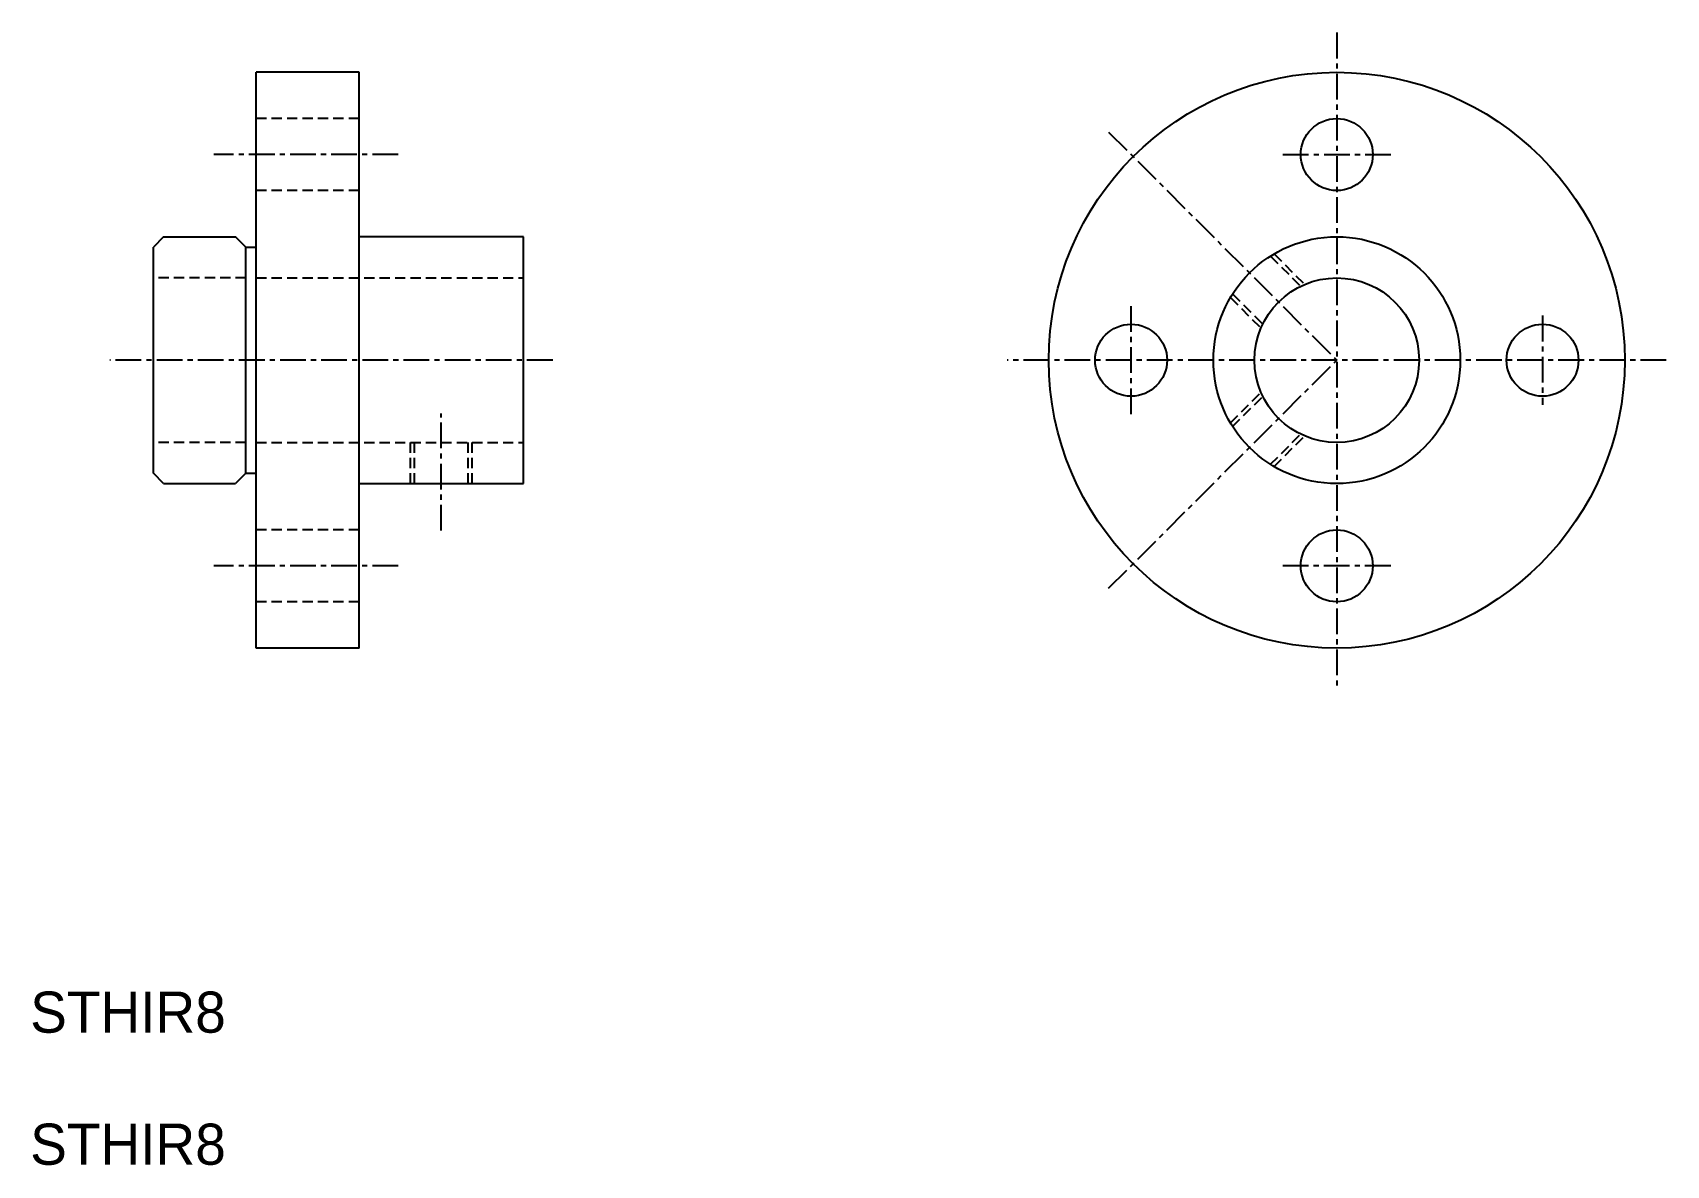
# Model space of a CAD drawing. Extents: x 10.1 to 89.5, y 10 to 65.1.
import ezdxf

# ---------------------------------------------------------------- set-up
doc = ezdxf.new("R2010")
doc.units = 0
doc.linetypes.add('CENTER', pattern=[2, 1.25, -0.25, 0.25, -0.25])
doc.linetypes.add('DASHED', pattern=[0.75, 0.5, -0.25])
doc.layers.get('0').update_dxf_attribs({"linetype": 'CONTINUOUS'})
doc.layers.add('CENTER', color=1, linetype='CENTER')

msp = doc.modelspace()

# ---------------------------------------------------------------- linework, layer by layer
at = {"color": 7, "linetype": 'CONTINUOUS'}
for p, q in [((20.987, 35.123), (20.987, 63.123)), ((25.987, 63.123), (20.987, 63.123)), ((25.987, 35.123), (25.987, 63.123)), ((16.487, 55.123), (15.987, 54.623)), ((16.487, 55.123), (19.987, 55.123)), ((20.487, 54.623), (19.987, 55.123)), ((33.987, 55.123), (25.987, 55.123)), ((33.987, 43.123), (33.987, 55.123)), ((15.987, 43.623), (15.987, 54.623)), ((20.487, 43.623), (20.487, 54.623)), ((20.487, 54.623), (20.987, 54.623)), ((16.487, 43.123), (15.987, 43.623)), ((16.487, 43.123), (19.987, 43.123)), ((20.487, 43.623), (19.987, 43.123)), ((20.487, 43.623), (20.987, 43.623)), ((25.987, 43.123), (33.987, 43.123)), ((25.987, 35.123), (20.987, 35.123))]:
    msp.add_line(p, q, dxfattribs=at)
at = {"color": 3, "linetype": 'DASHED'}
for p, q in [((25.987, 60.873), (20.987, 60.873)), ((25.987, 57.373), (20.987, 57.373)), ((70.294, 54.184), (71.761, 52.717)), ((70.469, 54.292), (71.955, 52.806)), ((20.487, 53.123), (15.987, 53.123)), ((20.987, 53.123), (33.987, 53.123)), ((68.348, 52.17), (69.834, 50.684)), ((68.455, 52.346), (69.922, 50.879)), ((68.348, 46.076), (69.834, 47.562)), ((68.455, 45.9), (69.922, 47.367)), ((70.294, 44.062), (71.761, 45.529)), ((70.469, 43.954), (71.955, 45.44)), ((20.487, 45.123), (15.987, 45.123)), ((20.987, 45.123), (33.987, 45.123)), ((28.487, 43.123), (28.487, 45.123)), ((28.687, 43.123), (28.687, 45.123)), ((31.287, 43.123), (31.287, 45.123)), ((31.487, 43.123), (31.487, 45.123)), ((25.987, 40.873), (20.987, 40.873)), ((25.987, 37.373), (20.987, 37.373))]:
    msp.add_line(p, q, dxfattribs=at)
at = {"color": 7, "linetype": 'CONTINUOUS'}
for centre, radius in [((73.517, 49.123), 14), ((73.517, 59.123), 1.75), ((73.517, 49.123), 6), ((73.517, 49.123), 4), ((63.517, 49.123), 1.75), ((83.517, 49.123), 1.75), ((73.517, 39.123), 1.75)]:
    msp.add_circle(centre, radius, dxfattribs=at)
at = {"layer": 'CENTER', "color": 1, "linetype": 'CENTER'}
for p, q in [((73.517, 65.05), (73.517, 33.196)), ((62.423, 60.216), (73.517, 49.123)), ((27.886, 59.123), (18.921, 59.123)), ((70.896, 59.123), (76.138, 59.123)), ((63.517, 46.502), (63.517, 51.744)), ((83.517, 51.289), (83.517, 46.957)), ((35.401, 49.123), (13.865, 49.123)), ((89.536, 49.123), (57.497, 49.123)), ((62.423, 38.03), (73.517, 49.123)), ((29.987, 40.838), (29.987, 46.537)), ((27.886, 39.123), (18.921, 39.123)), ((76.138, 39.123), (70.896, 39.123))]:
    msp.add_line(p, q, dxfattribs=at)

# ---------------------------------------------------------------- texts
at = {"color": 7, "linetype": 'CONTINUOUS'}
for p in [(10, 16.421), (10, 10)]:
    msp.add_text('STHIR8', height=2, dxfattribs=at).set_placement(p)

doc.saveas('drawing.dxf')
